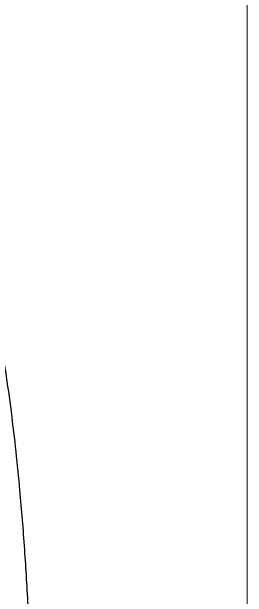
# Model space of a CAD drawing. Extents: x 0 to 1354, y 3495 to 4487.
# Drawn here: x 945.5 to 980.2, y 4024.8 to 4111.2 of the extents above; entities that cross this region are included whole.
import ezdxf

# ---------------------------------------------------------------- set-up
doc = ezdxf.new("R2010")
doc.units = 0
doc.header["$LTSCALE"] = 30
doc.header["$MEASUREMENT"] = 0
doc.layers.add('\\M+5B3DF\\M+5B4E7\\M+5CFDF', color=3, linetype='CONTINUOUS', lineweight=9)
doc.layers.add('치수선', color=7, linetype='CONTINUOUS', lineweight=20)

msp = doc.modelspace()

# ---------------------------------------------------------------- linework, layer by layer
at = {"layer": '\\M+5B3DF\\M+5B4E7\\M+5CFDF', "color": 0, "lineweight": -3}
msp.add_open_spline([(948.636, 4005.591), (948.59, 4007.051), (948.493, 4009.971), (948.273, 4015.808), (948.004, 4021.644), (947.671, 4027.479), (947.386, 4031.851), (947.058, 4036.23), (946.653, 4040.965), (946.129, 4046.244), (945.431, 4052.169), (944.597, 4058.151), (943.63, 4064.07), (942.547, 4069.793), (941.377, 4075.193), (940.371, 4079.318), (939.581, 4082.338), (938.936, 4084.696), (938.24, 4087.122), (937.23, 4090.478), (936.242, 4093.545), (935.261, 4096.423), (934.523, 4098.511), (933.778, 4100.549), (933.018, 4102.56), (932.236, 4104.566), (931.422, 4106.589), (930.567, 4108.651), (929.659, 4110.771), (928.688, 4112.971), (927.641, 4115.266), (926.497, 4117.692), (925.405, 4119.93), (924.312, 4122.106), (922.849, 4124.942), (920.693, 4128.945), (917.67, 4134.206), (914.342, 4139.619), (910.87, 4144.915), (907.449, 4149.844), (904.829, 4153.45), (902.98, 4155.931), (901.876, 4157.393), (901.226, 4158.244), (900.948, 4158.607), (900.931, 4158.629)], degree=3, knots=[0, 0, 0, 0, 0.023856, 0.047713, 0.095426, 0.119282, 0.143139, 0.166995, 0.190851, 0.221179, 0.251506, 0.281834, 0.312162, 0.342489, 0.372817, 0.403144, 0.418308, 0.433472, 0.454288, 0.475105, 0.516738, 0.537554, 0.558371, 0.579187, 0.600004, 0.62082, 0.641637, 0.662453, 0.68327, 0.704086, 0.724903, 0.745719, 0.766536, 0.780458, 0.794381, 0.822225, 0.85007, 0.877915, 0.90576, 0.933604, 0.961449, 0.975371, 0.989294, 0.999326, 1, 1, 1, 1], dxfattribs=at)
at = {"layer": '치수선'}
msp.add_line((980.245, 3615.835), (980.245, 4181.847), dxfattribs=at)

doc.saveas('drawing.dxf')
